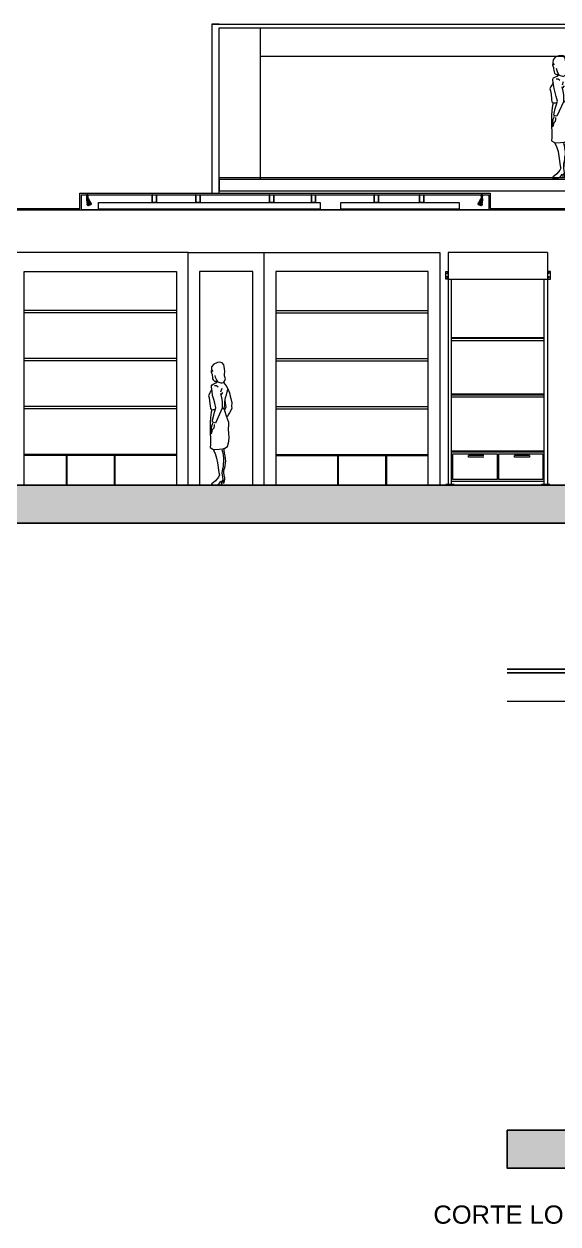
# Model space of a CAD drawing. Header units: metres. Extents: x 2712 to 2857, y 1386 to 1404.
# Drawn here: x 2765.83 to 2772.83, y 1385.94 to 1401.68 of the extents above; entities that cross this region are included whole.
import ezdxf
from ezdxf.enums import TextEntityAlignment as Align

# ---------------------------------------------------------------- set-up
doc = ezdxf.new("R2010")
doc.units = ezdxf.units.M
for name, color, linetype in [('Fach 1', 180, 'Continuous'), ('Fach 2', 4, 'Continuous'), ('Fach 3', 3, 'Continuous'), ('PE-INSTALACIONES', 10, 'Continuous')]:
    doc.layers.add(name, color=color, linetype=linetype)
for name, color, linetype, lineweight in [('G+E LET10', 3, 'Continuous', 15), ('MOBILIARIO', 35, 'Continuous', 0), ('Muro Tbroca', 5, 'Continuous', 9)]:
    doc.layers.add(name, color=color, linetype=linetype, lineweight=lineweight)
doc.styles.add('SWIS', font='swissel.ttf')

# ---------------------------------------------------------------- blocks, each defined once
blk = doc.blocks.new('PERSONA1')
for p, q in [((-0.06, 1.588), (-0.088, 1.554)), ((-0.011, 1.609), (-0.06, 1.588)), ((0.022, 1.613), (-0.011, 1.609)), ((0.051, 1.606), (0.022, 1.613)), ((0.071, 1.579), (0.051, 1.606)), ((0.081, 1.53), (0.071, 1.579)), ((-0.092, 1.506), (-0.095, 1.49)), ((-0.095, 1.49), (-0.092, 1.477)), ((-0.092, 1.477), (-0.084, 1.465)), ((-0.088, 1.554), (-0.091, 1.522)), ((-0.091, 1.522), (-0.084, 1.504)), ((-0.091, 1.519), (-0.087, 1.507)), ((-0.087, 1.507), (-0.071, 1.49)), ((-0.084, 1.465), (-0.081, 1.457)), ((-0.081, 1.457), (-0.081, 1.447)), ((-0.081, 1.447), (-0.08, 1.439)), ((-0.08, 1.439), (-0.078, 1.42)), ((-0.078, 1.42), (-0.074, 1.396)), ((-0.035, 1.411), (-0.043, 1.44)), ((0.08, 1.436), (0.082, 1.46)), ((0.093, 1.396), (0.08, 1.436)), ((0.086, 1.486), (0.081, 1.53)), ((0.082, 1.46), (0.086, 1.486)), ((-0.086, 1.262), (-0.101, 1.227)), ((-0.09, 1.302), (-0.081, 1.318)), ((-0.09, 1.282), (-0.09, 1.302)), ((-0.082, 1.233), (-0.09, 1.282)), ((-0.081, 1.318), (-0.057, 1.331)), ((-0.074, 1.396), (-0.068, 1.382)), ((-0.068, 1.382), (-0.06, 1.372)), ((-0.06, 1.372), (-0.05, 1.365)), ((-0.057, 1.331), (-0.032, 1.341)), ((-0.05, 1.365), (-0.039, 1.364)), ((-0.048, 1.308), (-0.022, 1.306)), ((-0.039, 1.364), (-0.028, 1.365)), ((-0.025, 1.384), (-0.035, 1.411)), ((-0.032, 1.341), (-0.01, 1.358)), ((-0.028, 1.365), (-0.027, 1.345)), ((-0.006, 1.355), (-0.025, 1.384)), ((-0.022, 1.306), (0, 1.29)), ((-0.01, 1.358), (0.007, 1.351)), ((0.007, 1.351), (0.035, 1.34)), ((0.035, 1.34), (0.051, 1.341)), ((0.035, 1.226), (0.049, 1.273)), ((0.051, 1.341), (0.071, 1.351)), ((0.07, 1.348), (0.086, 1.325)), ((0.071, 1.351), (0.083, 1.365)), ((0.083, 1.365), (0.093, 1.396)), ((0.086, 1.325), (0.102, 1.301)), ((0.102, 1.301), (0.125, 1.264)), ((0.125, 1.264), (0.145, 1.21)), ((-0.115, 1.204), (-0.129, 1.173)), ((-0.129, 1.173), (-0.122, 1.148)), ((-0.122, 1.148), (-0.114, 1.103)), ((-0.101, 1.227), (-0.115, 1.204)), ((-0.114, 1.103), (-0.106, 1.041)), ((-0.074, 1.177), (-0.082, 1.233)), ((-0.058, 1.125), (-0.074, 1.177)), ((-0.047, 1.075), (-0.058, 1.125)), ((0.045, 1.144), (0.032, 1.202)), ((0.041, 1.187), (0.061, 1.214)), ((0.054, 1.098), (0.045, 1.144)), ((0.087, 1.095), (0.094, 1.15)), ((0.105, 1.022), (0.089, 1.111)), ((0.094, 1.15), (0.106, 1.184)), ((0.106, 1.184), (0.116, 1.224)), ((0.116, 1.224), (0.123, 1.255)), ((0.145, 1.21), (0.156, 1.168)), ((0.156, 1.168), (0.164, 1.137)), ((0.164, 1.137), (0.176, 1.081)), ((-0.106, 1.041), (-0.103, 1.005)), ((-0.103, 1.005), (-0.089, 0.989)), ((-0.094, 0.956), (-0.102, 0.889)), ((-0.086, 0.987), (-0.094, 0.956)), ((-0.089, 0.989), (-0.067, 0.992)), ((-0.067, 0.992), (-0.044, 0.991)), ((-0.059, 0.917), (-0.048, 0.957)), ((-0.048, 0.957), (-0.031, 1.012)), ((-0.031, 1.012), (-0.047, 1.075)), ((0.052, 1.011), (-0.036, 0.814)), ((0.071, 1.005), (0.052, 1.011)), ((0.055, 1.012), (0.054, 1.098)), ((0.056, 1.007), (0.077, 1.011)), ((0.077, 0.995), (0.071, 1.005)), ((0.077, 1.011), (0.085, 1.043)), ((0.088, 0.96), (0.077, 0.995)), ((0.081, 0.982), (0.105, 1.022)), ((0.085, 1.043), (0.087, 1.095)), ((0.103, 0.92), (0.088, 0.96)), ((0.148, 0.95), (0.137, 0.934)), ((0.171, 0.995), (0.148, 0.95)), ((0.178, 1.011), (0.171, 0.995)), ((0.176, 1.081), (0.175, 1.038)), ((0.175, 1.038), (0.178, 1.011)), ((-0.102, 0.889), (-0.108, 0.825)), ((-0.108, 0.825), (-0.107, 0.777)), ((-0.079, 0.797), (-0.089, 0.774)), ((-0.076, 0.812), (-0.079, 0.797)), ((-0.076, 0.827), (-0.074, 0.854)), ((-0.059, 0.821), (-0.076, 0.827)), ((-0.074, 0.854), (-0.059, 0.917)), ((-0.036, 0.814), (-0.059, 0.821)), ((-0.049, 0.772), (-0.05, 0.797)), ((0.124, 0.856), (0.103, 0.92)), ((0.137, 0.934), (0.117, 0.895)), ((0.138, 0.821), (0.124, 0.856)), ((0.139, 0.785), (0.138, 0.821)), ((-0.107, 0.777), (-0.106, 0.678)), ((-0.106, 0.678), (-0.104, 0.62)), ((-0.093, 0.738), (-0.095, 0.697)), ((-0.095, 0.697), (-0.095, 0.675)), ((-0.095, 0.675), (-0.087, 0.685)), ((-0.089, 0.774), (-0.093, 0.738)), ((-0.087, 0.685), (-0.074, 0.731)), ((-0.074, 0.731), (-0.068, 0.74)), ((-0.068, 0.74), (-0.056, 0.75)), ((-0.056, 0.75), (-0.049, 0.772)), ((0.134, 0.74), (0.139, 0.785)), ((0.138, 0.673), (0.134, 0.74)), ((0.141, 0.629), (0.138, 0.673)), ((-0.103, 0.534), (-0.108, 0.494)), ((-0.108, 0.494), (-0.07, 0.472)), ((-0.104, 0.62), (-0.103, 0.534)), ((0.011, 0.471), (0.058, 0.475)), ((0.058, 0.475), (0.085, 0.483)), ((0.074, 0.482), (0.073, 0.459)), ((0.085, 0.483), (0.122, 0.506)), ((0.122, 0.506), (0.14, 0.572)), ((0.14, 0.572), (0.141, 0.629)), ((-0.07, 0.472), (-0.05, 0.468)), ((-0.063, 0.469), (-0.063, 0.462)), ((-0.063, 0.462), (-0.056, 0.439)), ((-0.056, 0.439), (-0.048, 0.426)), ((-0.05, 0.468), (0.011, 0.471)), ((-0.048, 0.426), (-0.042, 0.417)), ((-0.042, 0.417), (-0.022, 0.353)), ((-0.022, 0.353), (-0.011, 0.292)), ((0.061, 0.431), (0.051, 0.458)), ((0.069, 0.396), (0.061, 0.431)), ((0.074, 0.345), (0.069, 0.396)), ((0.073, 0.459), (0.077, 0.419)), ((0.074, 0.309), (0.074, 0.345)), ((0.077, 0.419), (0.086, 0.384)), ((0.086, 0.384), (0.09, 0.343)), ((0.09, 0.343), (0.093, 0.317)), ((0.093, 0.317), (0.092, 0.287)), ((-0.011, 0.292), (0.008, 0.165)), ((0.008, 0.165), (0.016, 0.133)), ((0.052, 0.155), (0.053, 0.196)), ((0.053, 0.196), (0.066, 0.245)), ((0.066, 0.245), (0.068, 0.281)), ((0.068, 0.281), (0.074, 0.309)), ((0.073, 0.204), (0.07, 0.185)), ((0.07, 0.185), (0.07, 0.158)), ((0.07, 0.158), (0.074, 0.133)), ((0.08, 0.224), (0.073, 0.204)), ((0.085, 0.252), (0.08, 0.224)), ((0.092, 0.287), (0.085, 0.252)), ((-0.087, 0.019), (-0.093, 0.006)), ((-0.093, 0.006), (-0.016, 0.005)), ((-0.037, 0.058), (-0.087, 0.019)), ((0.003, 0.106), (-0.037, 0.058)), ((-0.016, 0.005), (0.002, 0.01)), ((0.002, 0.01), (0.018, 0.031)), ((0.016, 0.133), (0.003, 0.106)), ((0.018, 0.031), (0.032, 0.054)), ((0.032, 0.054), (0.04, 0.049)), ((0.04, 0.049), (0.041, 0.007)), ((0.041, 0.007), (0.05, 0.049)), ((0.05, 0.049), (0.062, 0.07)), ((0.054, 0.13), (0.052, 0.155)), ((0.06, 0.107), (0.054, 0.13)), ((0.062, 0.07), (0.06, 0.107)), ((0.067, 0.021), (0.063, 0.078)), ((0.08, 0.069), (0.067, 0.021)), ((0.074, 0.133), (0.08, 0.094)), ((0.08, 0.094), (0.08, 0.069))]:
    blk.add_line(p, q)
blk = doc.blocks.new('A$C7ECD5999')
at = {"color": 1}
for p, q in [((0, 0.015), (0.005, 0.024)), ((0, 0.016), (0.004, 0.024)), ((0, 0.016), (0, 0.015)), ((0, 0.015), (0.002, 0.014)), ((0.002, 0.014), (0.003, 0.016)), ((0.002, 0.014), (0.005, 0.013)), ((0.002, 0.014), (0.002, 0.014)), ((0.002, 0.014), (0.002, 0.014)), ((0.002, 0.014), (0.002, 0.014)), ((0.002, 0.014), (0.006, 0.013)), ((0.007, 0.035), (0.003, 0.025)), ((0.003, 0.025), (0.004, 0.025)), ((0.003, 0.016), (0.006, 0.023)), ((0.004, 0.016), (0.003, 0.016)), ((0.007, 0.034), (0.004, 0.025)), ((0.004, 0.025), (0.004, 0.024)), ((0.004, 0.024), (0.005, 0.024)), ((0.004, 0.016), (0.007, 0.023)), ((0.008, 0.015), (0.004, 0.016)), ((0.005, 0.025), (0.009, 0.033)), ((0.005, 0.025), (0.006, 0.028)), ((0.005, 0.024), (0.005, 0.025)), ((0.005, 0.025), (0.005, 0.025)), ((0.006, 0.024), (0.005, 0.024)), ((0.005, 0.024), (0.005, 0.024)), ((0.005, 0.013), (0.01, 0.011)), ((0.005, 0.013), (0.006, 0.013)), ((0.006, 0.029), (0.009, 0.033)), ((0.006, 0.029), (0.008, 0.033)), ((0.006, 0.028), (0.006, 0.029)), ((0.006, 0.024), (0.007, 0.025)), ((0.045, 0.01), (0.006, 0.024)), ((0.006, 0.023), (0.006, 0.024)), ((0.006, 0.013), (0.01, 0.011)), ((0.007, 0.035), (0.007, 0.034)), ((0.008, 0.035), (0.007, 0.035)), ((0.007, 0.034), (0.008, 0.033)), ((0.007, 0.025), (0.011, 0.033)), ((0.009, 0.035), (0.008, 0.035)), ((0.008, 0.033), (0.009, 0.033)), ((0.008, 0.033), (0.009, 0.033)), ((0.008, 0.025), (0.012, 0.032)), ((0.008, 0.015), (0.011, 0.022)), ((0.013, 0.013), (0.008, 0.015)), ((0.009, 0.033), (0.031, 0.079)), ((0.009, 0.035), (0.031, 0.079)), ((0.009, 0.034), (0.009, 0.035)), ((0.009, 0.033), (0.009, 0.033)), ((0.009, 0.033), (0.011, 0.033)), ((0.009, 0.033), (0.009, 0.033)), ((0.01, 0.011), (0.015, 0.009)), ((0.01, 0.011), (0.01, 0.011)), ((0.01, 0.011), (0.016, 0.01)), ((0.011, 0.034), (0.032, 0.078)), ((0.011, 0.033), (0.011, 0.034)), ((0.011, 0.033), (0.012, 0.032)), ((0.012, 0.034), (0.033, 0.078)), ((0.012, 0.032), (0.015, 0.031)), ((0.012, 0.024), (0.015, 0.031)), ((0.013, 0.013), (0.016, 0.02)), ((0.019, 0.011), (0.013, 0.013)), ((0.015, 0.031), (0.02, 0.029)), ((0.015, 0.009), (0.016, 0.01)), ((0.015, 0.009), (0.021, 0.007)), ((0.016, 0.033), (0.036, 0.077)), ((0.016, 0.01), (0.022, 0.008)), ((0.017, 0.022), (0.02, 0.029)), ((0.019, 0.011), (0.021, 0.018)), ((0.025, 0.009), (0.019, 0.011)), ((0.02, 0.031), (0.039, 0.076)), ((0.02, 0.029), (0.025, 0.028)), ((0.021, 0.007), (0.022, 0.008)), ((0.021, 0.007), (0.027, 0.005)), ((0.022, 0.021), (0.025, 0.028)), ((0.022, 0.008), (0.028, 0.006)), ((0.025, 0.028), (0.03, 0.026)), ((0.025, 0.009), (0.027, 0.016)), ((0.031, 0.007), (0.025, 0.009)), ((0.026, 0.03), (0.042, 0.075)), ((0.027, 0.005), (0.028, 0.006)), ((0.027, 0.005), (0.033, 0.003)), ((0.028, 0.019), (0.03, 0.026)), ((0.028, 0.006), (0.033, 0.004)), ((0.03, 0.026), (0.036, 0.024)), ((0.031, 0.079), (0.045, 0.095)), ((0.031, 0.079), (0.033, 0.081)), ((0.031, 0.079), (0.032, 0.078)), ((0.031, 0.079), (0.031, 0.079)), ((0.031, 0.028), (0.046, 0.073)), ((0.031, 0.007), (0.033, 0.014)), ((0.036, 0.005), (0.031, 0.007)), ((0.032, 0.078), (0.033, 0.079)), ((0.032, 0.078), (0.045, 0.074)), ((0.032, 0.078), (0.032, 0.078)), ((0.032, 0.078), (0.033, 0.078)), ((0.033, 0.081), (0.045, 0.095)), ((0.033, 0.079), (0.045, 0.094)), ((0.034, 0.079), (0.033, 0.079)), ((0.033, 0.078), (0.036, 0.077)), ((0.033, 0.017), (0.036, 0.024)), ((0.033, 0.003), (0.033, 0.004)), ((0.033, 0.004), (0.038, 0.002)), ((0.033, 0.003), (0.038, 0.001)), ((0.034, 0.079), (0.045, 0.094)), ((0.036, 0.078), (0.034, 0.079)), ((0.036, 0.078), (0.045, 0.092)), ((0.039, 0.077), (0.036, 0.078)), ((0.036, 0.077), (0.039, 0.076)), ((0.036, 0.026), (0.05, 0.072)), ((0.036, 0.024), (0.04, 0.022)), ((0.036, 0.005), (0.038, 0.013)), ((0.04, 0.003), (0.036, 0.005)), ((0.038, 0.015), (0.04, 0.022)), ((0.038, 0.001), (0.038, 0.002)), ((0.038, 0.002), (0.042, 0.001)), ((0.038, 0.001), (0.042, 0)), ((0.039, 0.077), (0.047, 0.091)), ((0.043, 0.076), (0.039, 0.077)), ((0.039, 0.076), (0.042, 0.075)), ((0.04, 0.022), (0.045, 0.021)), ((0.04, 0.003), (0.042, 0.011)), ((0.044, 0.002), (0.04, 0.003)), ((0.041, 0.024), (0.053, 0.071)), ((0.042, 0.075), (0.046, 0.073)), ((0.042, 0), (0.042, 0.001)), ((0.042, 0.001), (0.043, 0)), ((0.042, 0), (0.043, 0)), ((0.058, 0.141), (0.043, 0.141)), ((0.043, 0.121), (0.043, 0.141)), ((0.045, 0.121), (0.043, 0.121)), ((0.043, 0.076), (0.049, 0.091)), ((0.047, 0.075), (0.043, 0.076)), ((0.045, 0.074), (0.043, 0.076)), ((0.043, 0.013), (0.045, 0.021)), ((0.044, 0.002), (0.043, 0)), ((0.043, 0), (0.045, 0)), ((0.045, 0.01), (0.044, 0.002)), ((0.045, 0.121), (0.047, 0.121)), ((0.045, 0.094), (0.045, 0.095)), ((0.045, 0.095), (0.045, 0.095)), ((0.045, 0.095), (0.045, 0.095)), ((0.045, 0.095), (0.045, 0.095)), ((0.045, 0.095), (0.045, 0.095)), ((0.045, 0.095), (0.045, 0.095)), ((0.045, 0.095), (0.045, 0.095)), ((0.045, 0.094), (0.045, 0.094)), ((0.045, 0.074), (0.051, 0.091)), ((0.046, 0.073), (0.045, 0.074)), ((0.045, 0.074), (0.059, 0.07)), ((0.045, 0.023), (0.056, 0.07)), ((0.045, 0.021), (0.048, 0.02)), ((0.046, 0.012), (0.045, 0.01)), ((0.045, 0), (0.047, 0.01)), ((0.046, 0.01), (0.045, 0.01)), ((0.045, 0.01), (0.045, 0.01)), ((0.045, 0), (0.046, 0)), ((0.046, 0.073), (0.046, 0.073)), ((0.046, 0.073), (0.05, 0.072)), ((0.046, 0.014), (0.048, 0.02)), ((0.048, 0.02), (0.046, 0.014)), ((0.046, 0.014), (0.046, 0.012)), ((0.047, 0.01), (0.046, 0.01)), ((0.046, 0), (0.048, 0.009)), ((0.047, 0.121), (0.054, 0.121)), ((0.047, 0.075), (0.052, 0.091)), ((0.05, 0.074), (0.047, 0.075)), ((0.047, 0.01), (0.049, 0.02)), ((0.048, 0.009), (0.047, 0.01)), ((0.048, 0.021), (0.058, 0.069)), ((0.059, 0.069), (0.048, 0.021)), ((0.048, 0.021), (0.048, 0.02)), ((0.048, 0.02), (0.048, 0.02)), ((0.048, 0.02), (0.049, 0.02)), ((0.048, 0.011), (0.05, 0.019)), ((0.05, 0.01), (0.048, 0.011)), ((0.048, 0.01), (0.048, 0.011)), ((0.048, 0.009), (0.048, 0.009)), ((0.048, 0.009), (0.048, 0.009)), ((0.048, 0.009), (0.048, 0.009)), ((0.048, 0.009), (0.05, 0.008)), ((0.05, 0.008), (0.048, 0.009)), ((0.048, 0.009), (0.048, 0.009)), ((0.049, 0.02), (0.059, 0.069)), ((0.049, 0.02), (0.05, 0.019)), ((0.05, 0.074), (0.054, 0.091)), ((0.053, 0.072), (0.05, 0.074)), ((0.05, 0.072), (0.053, 0.071)), ((0.05, 0.021), (0.06, 0.069)), ((0.053, 0.02), (0.05, 0.021)), ((0.05, 0.02), (0.05, 0.021)), ((0.05, 0.019), (0.052, 0.018)), ((0.052, 0.018), (0.05, 0.01)), ((0.051, 0.01), (0.05, 0.01)), ((0.051, 0.01), (0.05, 0.008)), ((0.05, 0.008), (0.051, 0.008)), ((0.054, 0.018), (0.051, 0.008)), ((0.054, 0.018), (0.051, 0.01)), ((0.051, 0.008), (0.052, 0.008)), ((0.055, 0.018), (0.052, 0.008)), ((0.052, 0.018), (0.054, 0.018)), ((0.053, 0.072), (0.056, 0.091)), ((0.056, 0.071), (0.053, 0.072)), ((0.053, 0.071), (0.056, 0.07)), ((0.055, 0.019), (0.053, 0.02)), ((0.056, 0.121), (0.054, 0.121)), ((0.054, 0.018), (0.055, 0.018)), ((0.055, 0.091), (0.056, 0.091)), ((0.055, 0.018), (0.055, 0.019)), ((0.058, 0.121), (0.056, 0.121)), ((0.057, 0.092), (0.056, 0.092)), ((0.056, 0.071), (0.057, 0.091)), ((0.056, 0.091), (0.056, 0.091)), ((0.056, 0.091), (0.057, 0.091)), ((0.058, 0.07), (0.056, 0.071)), ((0.056, 0.07), (0.058, 0.069)), ((0.058, 0.091), (0.057, 0.092)), ((0.057, 0.091), (0.057, 0.092)), ((0.057, 0.091), (0.058, 0.091)), ((0.058, 0.141), (0.058, 0.121)), ((0.059, 0.091), (0.058, 0.091)), ((0.058, 0.091), (0.059, 0.09)), ((0.058, 0.091), (0.058, 0.091)), ((0.058, 0.091), (0.058, 0.081)), ((0.058, 0.081), (0.058, 0.091)), ((0.058, 0.091), (0.058, 0.091)), ((0.058, 0.07), (0.058, 0.081)), ((0.058, 0.081), (0.058, 0.081)), ((0.058, 0.081), (0.059, 0.081)), ((0.058, 0.081), (0.059, 0.07)), ((0.059, 0.07), (0.058, 0.07)), ((0.058, 0.069), (0.059, 0.069)), ((0.059, 0.09), (0.059, 0.091)), ((0.059, 0.081), (0.059, 0.09)), ((0.059, 0.09), (0.059, 0.09)), ((0.059, 0.09), (0.059, 0.091)), ((0.059, 0.09), (0.059, 0.09)), ((0.059, 0.081), (0.059, 0.09)), ((0.059, 0.081), (0.059, 0.09)), ((0.06, 0.069), (0.059, 0.081)), ((0.059, 0.07), (0.059, 0.081)), ((0.059, 0.07), (0.059, 0.081)), ((0.059, 0.081), (0.059, 0.081)), ((0.059, 0.081), (0.059, 0.081)), ((0.06, 0.069), (0.059, 0.07)), ((0.059, 0.07), (0.059, 0.07)), ((0.059, 0.07), (0.059, 0.069)), ((0.059, 0.069), (0.059, 0.07)), ((0.059, 0.07), (0.059, 0.07)), ((0.059, 0.07), (0.059, 0.07)), ((0.059, 0.07), (0.059, 0.07)), ((0.059, 0.07), (0.059, 0.07)), ((0.059, 0.07), (0.059, 0.07)), ((0.059, 0.069), (0.06, 0.069)), ((0.059, 0.069), (0.059, 0.069))]:
    blk.add_line(p, q, dxfattribs=at)
blk.add_lwpolyline([(0.045, 0.121), (0.045, 0.091), (0.056, 0.091), (0.056, 0.121)], dxfattribs=at)

msp = doc.modelspace()

# ---------------------------------------------------------------- hatches: boundary and pattern name
h = msp.add_hatch()
h.set_pattern_fill('AR-SAND', color=256, scale=0.0009)
h.set_pattern_definition([(37.5, (2773.292376, 1319.77249), (-0.001440028, 0.044047191), [0, -0.0347472, 0, -0.038862, 0, -0.0371475]), (7.5, (2773.292376, 1319.77249), (0.040457095, 0.06451426), [0, -0.0187452, 0, -0.0313182, 0, -0.0120015]), (327.5, (2773.264258, 1319.77249), (0.071189313, 0.000129347), [0, -0.01143, 0, -0.041148, 0, -0.053721]), (317.5, (2773.26426, 1319.77249), (0.06872008, 0.02006364), [0, -0.005715, 0, -0.0269748, 0, -0.030861])])
h.paths.add_polyline_path([(2759.163, 1395.633), (2759.163, 1395.133), (2781.787, 1395.133), (2781.787, 1395.633)])
h = msp.add_hatch()
h.set_pattern_fill('AR-SAND', color=256, scale=0.0009)
h.set_pattern_definition([(37.5, (2781.827675, 1311.309227), (-0.001440028, 0.044047191), [0, -0.0347472, 0, -0.038862, 0, -0.0371475]), (7.5, (2781.827675, 1311.30923), (0.040457095, 0.06451426), [0, -0.0187452, 0, -0.0313182, 0, -0.0120015]), (327.5, (2781.799557, 1311.309227), (0.071189313, 0.000129347), [0, -0.01143, 0, -0.041148, 0, -0.053721]), (317.5, (2781.799557, 1311.30923), (0.06872008, 0.02006364), [0, -0.005715, 0, -0.0269748, 0, -0.030861])])
h.paths.add_polyline_path([(2772.167, 1387.17), (2772.167, 1386.67), (2784.211, 1386.67), (2784.211, 1387.17)])

# ---------------------------------------------------------------- linework, layer by layer
at = {"lineweight": 5}
msp.add_line((2762.431, 1395.633), (2781.787, 1395.633), dxfattribs=at)
for points in [[(2759.163, 1395.633), (2781.787, 1395.633), (2781.787, 1395.133), (2759.163, 1395.133)], [(2772.167, 1387.17), (2784.211, 1387.17), (2784.211, 1386.67), (2772.167, 1386.67)]]:
    msp.add_lwpolyline(points, close=True)
at = {"layer": 'Fach 1'}
for p, q in [((2772.167, 1393.22, 0), (2784.211, 1393.22, 0)), ((2772.167, 1393.17, 0), (2784.211, 1393.17, 0))]:
    msp.add_line(p, q, dxfattribs=at)
at = {"layer": 'Fach 1', "lineweight": 5, "elevation": 0}
for points in [[(2768.29, 1401.683), (2779.101, 1401.683)], [(2768.39, 1401.683), (2768.29, 1401.683), (2768.29, 1399.463), (2768.39, 1399.463), (2768.39, 1401.633)], [(2768.39, 1401.633), (2779.101, 1401.633)]]:
    msp.add_lwpolyline(points, dxfattribs=at)
at = {"layer": 'Fach 2', "lineweight": 5}
for p, q in [((2773.809, 1399.663, 0), (2768.39, 1399.663, 0)), ((2773.809, 1399.643), (2768.39, 1399.643, 0))]:
    msp.add_line(p, q, dxfattribs=at)
at = {"layer": 'Fach 2', "elevation": 0}
for points in [[(2767.511, 1399.443), (2767.511, 1399.443), (2767.511, 1399.343), (2767.566, 1399.343), (2767.566, 1399.443)], [(2768.082, 1399.443), (2768.082, 1399.443), (2768.082, 1399.343), (2768.138, 1399.343), (2768.138, 1399.443)], [(2769.047, 1399.443), (2769.047, 1399.443), (2769.047, 1399.343), (2769.103, 1399.343), (2769.103, 1399.443)], [(2769.597, 1399.443), (2769.597, 1399.443), (2769.597, 1399.343), (2769.652, 1399.343), (2769.652, 1399.443)], [(2770.421, 1399.443), (2770.421, 1399.443), (2770.421, 1399.343), (2770.476, 1399.343), (2770.476, 1399.443)], [(2771.015, 1399.443), (2771.015, 1399.443), (2771.015, 1399.343), (2771.07, 1399.343), (2771.07, 1399.443)]]:
    msp.add_lwpolyline(points, dxfattribs=at)
at = {"layer": 'Fach 3', "lineweight": 5}
for p, q in [((2768.93, 1399.643, 0), (2768.93, 1401.633, 0)), ((2772.167, 1392.8, 0), (2782.671, 1392.8, 0))]:
    msp.add_line(p, q, dxfattribs=at)
at = {"layer": 'Fach 3'}
msp.add_line((2771.924, 1399.243, 0), (2766.581, 1399.243, 0), dxfattribs=at)
at = {"layer": 'Fach 3', "lineweight": 5, "elevation": 0}
msp.add_lwpolyline([(2768.93, 1401.263), (2779.101, 1401.263)], dxfattribs=at)
msp.add_lwpolyline([(2768.39, 1399.643), (2768.39, 1399.493), (2773.809, 1399.493), (2773.809, 1399.643)], close=True, dxfattribs=at)
at = {"layer": 'MOBILIARIO'}
for p, q in [((2767.98, 1398.685, 0), (2768.98, 1398.685, 0)), ((2771.391, 1398.685, 0), (2771.391, 1398.335, 0)), ((2772.694, 1398.685, 0), (2771.391, 1398.685, 0)), ((2772.694, 1398.685, 0), (2772.694, 1398.335, 0)), ((2771.36, 1398.435, 0), (2771.391, 1398.435, 0)), ((2771.36, 1398.335, 0), (2771.36, 1398.435, 0)), ((2771.397, 1398.335, 0), (2771.36, 1398.335, 0)), ((2771.375, 1398.428, 0), (2771.37, 1398.42, 0)), ((2771.37, 1398.42, 0), (2771.375, 1398.411, 0)), ((2771.375, 1398.37, 0), (2771.37, 1398.361, 0)), ((2771.37, 1398.361, 0), (2771.375, 1398.352, 0)), ((2771.385, 1398.428, 0), (2771.375, 1398.428, 0)), ((2771.375, 1398.411, 0), (2771.385, 1398.411, 0)), ((2771.385, 1398.37, 0), (2771.375, 1398.37, 0)), ((2771.375, 1398.352, 0), (2771.385, 1398.352, 0)), ((2771.39, 1398.42, 0), (2771.385, 1398.428, 0)), ((2771.385, 1398.411, 0), (2771.39, 1398.42, 0)), ((2771.39, 1398.361, 0), (2771.385, 1398.37, 0)), ((2771.385, 1398.352, 0), (2771.39, 1398.361, 0)), ((2771.391, 1398.335, 0), (2772.694, 1398.335, 0)), ((2771.397, 1395.643, 0), (2771.397, 1398.335, 0)), ((2771.432, 1398.335, 0), (2771.432, 1395.643, 0)), ((2772.652, 1395.643, 0), (2772.652, 1398.335, 0)), ((2772.731, 1398.435, 0), (2772.694, 1398.435, 0)), ((2772.694, 1398.335, 0), (2772.731, 1398.335, 0)), ((2772.694, 1398.335, 0), (2772.694, 1395.643, 0)), ((2772.701, 1398.42, 0), (2772.706, 1398.428, 0)), ((2772.706, 1398.411, 0), (2772.701, 1398.42, 0)), ((2772.701, 1398.361, 0), (2772.706, 1398.37, 0)), ((2772.706, 1398.352, 0), (2772.701, 1398.361, 0)), ((2772.706, 1398.428, 0), (2772.716, 1398.428, 0)), ((2772.716, 1398.411, 0), (2772.706, 1398.411, 0)), ((2772.706, 1398.37, 0), (2772.716, 1398.37, 0)), ((2772.716, 1398.352, 0), (2772.706, 1398.352, 0)), ((2772.716, 1398.428, 0), (2772.721, 1398.42, 0)), ((2772.721, 1398.42, 0), (2772.716, 1398.411, 0)), ((2772.716, 1398.37, 0), (2772.721, 1398.361, 0)), ((2772.721, 1398.361, 0), (2772.716, 1398.352, 0)), ((2772.731, 1398.335, 0), (2772.731, 1398.435, 0)), ((2767.83, 1397.925, 0), (2765.83, 1397.925, 0)), ((2767.83, 1397.895, 0), (2765.83, 1397.895, 0)), ((2769.13, 1397.925, 0), (2771.13, 1397.925, 0)), ((2769.13, 1397.895, 0), (2771.13, 1397.895, 0)), ((2772.652, 1397.565, 0), (2771.432, 1397.565, 0)), ((2772.652, 1397.555, 0), (2771.432, 1397.555, 0)), ((2772.652, 1397.525, 0), (2771.432, 1397.525, 0)), ((2767.83, 1397.295, 0), (2765.83, 1397.295, 0)), ((2767.83, 1397.265, 0), (2765.83, 1397.265, 0)), ((2769.13, 1397.295, 0), (2771.13, 1397.295, 0)), ((2769.13, 1397.265, 0), (2771.13, 1397.265, 0)), ((2772.653, 1396.825, 0), (2771.433, 1396.825, 0)), ((2772.653, 1396.815, 0), (2771.433, 1396.815, 0)), ((2772.653, 1396.785, 0), (2771.433, 1396.785, 0)), ((2767.83, 1396.665, 0), (2765.83, 1396.665, 0)), ((2767.83, 1396.635, 0), (2765.83, 1396.635, 0)), ((2769.13, 1396.665, 0), (2771.13, 1396.665, 0)), ((2769.13, 1396.635, 0), (2771.13, 1396.635, 0)), ((2767.83, 1396.035, 0), (2765.83, 1396.035, 0)), ((2767.83, 1396.02, 0), (2765.83, 1396.02, 0)), ((2769.13, 1396.035, 0), (2771.13, 1396.035, 0)), ((2769.13, 1396.02, 0), (2771.13, 1396.02, 0)), ((2771.432, 1396.085, 0), (2772.652, 1396.085, 0)), ((2772.652, 1396.065, 0), (2771.432, 1396.065, 0)), ((2771.452, 1396.045, 0), (2772.032, 1396.045, 0)), ((2771.452, 1395.705, 0), (2771.452, 1396.045, 0)), ((2771.859, 1396.022, 0), (2771.659, 1396.022, 0)), ((2771.659, 1396.002, 0), (2771.659, 1396.022, 0)), ((2771.859, 1396.002, 0), (2771.659, 1396.002, 0)), ((2772.032, 1396.045, 0), (2772.032, 1395.705, 0)), ((2772.052, 1396.045, 0), (2772.052, 1395.705, 0)), ((2772.052, 1396.045, 0), (2772.632, 1396.045, 0)), ((2772.459, 1396.022, 0), (2772.259, 1396.022, 0)), ((2772.259, 1396.002, 0), (2772.259, 1396.022, 0)), ((2772.459, 1396.002, 0), (2772.259, 1396.002, 0)), ((2772.459, 1396.022, 0), (2772.459, 1396.002, 0)), ((2772.632, 1396.045, 0), (2772.632, 1395.705, 0)), ((2771.36, 1395.633), (2771.36, 1395.643)), ((2771.47, 1395.643), (2771.36, 1395.643)), ((2771.432, 1395.685, 0), (2772.652, 1395.685, 0)), ((2772.032, 1395.705, 0), (2771.452, 1395.705, 0)), ((2771.47, 1395.633), (2771.47, 1395.643)), ((2772.632, 1395.705, 0), (2772.052, 1395.705, 0)), ((2772.615, 1395.633), (2772.615, 1395.643)), ((2772.725, 1395.643), (2772.615, 1395.643)), ((2772.615, 1395.633), (2772.615, 1395.643)), ((2772.725, 1395.643), (2772.615, 1395.643)), ((2772.725, 1395.633), (2772.725, 1395.643)), ((2772.725, 1395.633), (2772.725, 1395.643)), ((2771.36, 1395.633), (2771.47, 1395.633)), ((2772.615, 1395.633), (2772.725, 1395.633)), ((2772.615, 1395.633), (2772.725, 1395.633))]:
    msp.add_line(p, q, dxfattribs=at)
at = {"layer": 'MOBILIARIO', "elevation": 0}
for points in [[(2766.806, 1399.343), (2769.711, 1399.343), (2769.711, 1399.253), (2766.806, 1399.253), (2766.806, 1399.343)], [(2769.984, 1399.343), (2771.534, 1399.343), (2771.534, 1399.253), (2769.984, 1399.253), (2769.984, 1399.343)], [(2767.98, 1395.635), (2767.98, 1398.685), (2765.68, 1398.685), (2765.68, 1395.635)], [(2768.98, 1395.635), (2768.98, 1398.685), (2771.28, 1398.685), (2771.28, 1395.635)], [(2765.83, 1395.635), (2765.83, 1398.435), (2767.83, 1398.435), (2767.83, 1395.635)], [(2768.83, 1395.635), (2768.83, 1398.435), (2768.13, 1398.435), (2768.13, 1395.633), (2768.98, 1395.633)], [(2771.13, 1395.635), (2771.13, 1398.435), (2769.13, 1398.435), (2769.13, 1395.635)], [(2766.38, 1396.02), (2766.38, 1395.635)], [(2766.39, 1396.02), (2766.39, 1395.635)], [(2767.011, 1396.02), (2767.011, 1395.635)], [(2767.021, 1396.02), (2767.021, 1395.635)], [(2769.94, 1396.02), (2769.94, 1395.635)], [(2769.95, 1396.02), (2769.95, 1395.635)], [(2770.571, 1396.02), (2770.571, 1395.635)], [(2770.581, 1396.02), (2770.581, 1395.635)]]:
    msp.add_lwpolyline(points, dxfattribs=at)
at = {"layer": 'Muro Tbroca', "elevation": 0}
for points in [[(2764.58, 1399.243), (2766.581, 1399.243), (2766.581, 1399.443), (2771.924, 1399.443), (2771.924, 1399.243), (2773.031, 1399.243), (2773.631, 1399.243), (2773.631, 1398.765), (2776.224, 1398.765)], [(2764.6, 1399.263), (2766.561, 1399.263), (2766.561, 1399.463), (2771.944, 1399.463), (2771.944, 1399.263), (2773.031, 1399.263), (2773.651, 1399.263), (2773.651, 1398.785), (2776.224, 1398.785)]]:
    msp.add_lwpolyline(points, dxfattribs=at)

# ---------------------------------------------------------------- block references
at = {"layer": 'MOBILIARIO'}
for p in [(2772.854, 1399.658, 0), (2768.377, 1395.633, 0)]:
    msp.add_blockref('PERSONA1', p, dxfattribs=at)
at = {"layer": 'PE-INSTALACIONES', "color": 1, "xscale": -1}
msp.add_blockref('A$C7ECD5999', (2766.711, 1399.302, 0), dxfattribs=at)
at = {"layer": 'PE-INSTALACIONES', "color": 1}
msp.add_blockref('A$C7ECD5999', (2771.783, 1399.302, 0), dxfattribs=at)

# ---------------------------------------------------------------- texts
at = {"layer": 'G+E LET10', "lineweight": 5, "style": 'SWIS'}
msp.add_text('CORTE LONGITUDINAL C-C`', height=0.2392, dxfattribs=at).set_placement((2773.462, 1385.942), align=Align.CENTER)

doc.saveas('drawing.dxf')
